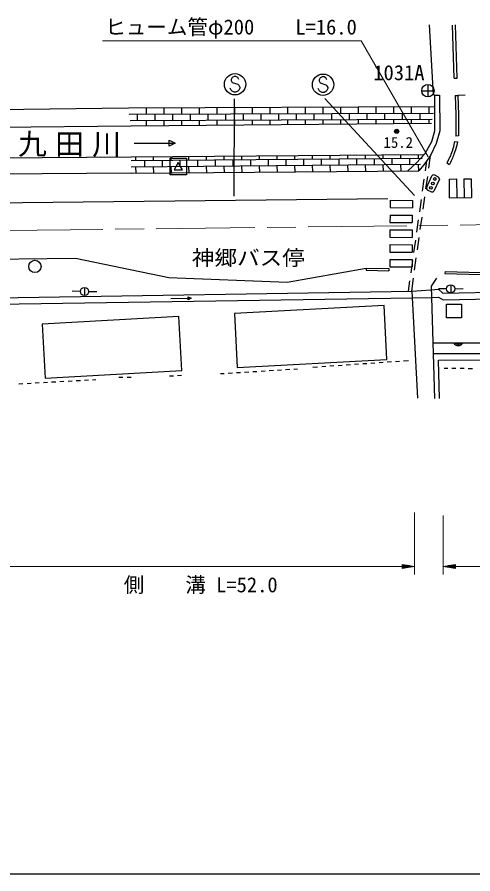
# Model space of a CAD drawing. Units: millimetres, scale not verified. Extents: x 40000 to 680000, y 20000 to 380000.
# Drawn here: x 269318 to 324790, y 205000 to 309172 of the extents above; entities that cross this region are included whole.
import ezdxf
from ezdxf.enums import TextEntityAlignment as Align

# ---------------------------------------------------------------- set-up
doc = ezdxf.new("R2010")
doc.units = ezdxf.units.MM
doc.header["$LTSCALE"] = 1000
doc.linetypes.add('CHAIN', pattern=[18.5, 12, -1.5, 3.5, -1.5])
for name, color, linetype, lineweight in [('M-BGD', 7, 'Continuous', 25), ('M-BMK', 2, 'CHAIN', 13), ('M-BMK-SRVR', 3, 'Continuous', 25), ('M-STR-HTXT', 7, 'Continuous', 13), ('M-STR-STRC', 7, 'Continuous', 25), ('M-STR-STRD', 7, 'Continuous', 25), ('M-TTL-BAND', 7, 'Continuous', 25)]:
    doc.layers.add(name, color=color, linetype=linetype, lineweight=lineweight)
doc.styles.add('ＭＳ ゴシック', font='')
doc.styles.get('ＭＳ ゴシック').set_extended_font_data('MS Gothic')

msp = doc.modelspace()

# ---------------------------------------------------------------- linework, layer by layer
at = {"layer": 'M-BGD'}
for p, q in [((323846, 299690), (322947, 299662)), ((282864, 298120), (237376, 297493)), ((320158, 298249), (282864, 298120)), ((285014, 298127), (285017, 297377)), ((287164, 298135), (287167, 297385)), ((289314, 298142), (289317, 297392)), ((291464, 298149), (291467, 297399)), ((293614, 298157), (293617, 297407)), ((295764, 298164), (295767, 297414)), ((297914, 298172), (297917, 297422)), ((300064, 298179), (300067, 297429)), ((302214, 298187), (302217, 297437)), ((304364, 298194), (304367, 297444)), ((306514, 298201), (306516, 297451)), ((308664, 298209), (308666, 297459)), ((310814, 298216), (310816, 297466)), ((312964, 298224), (312966, 297474)), ((315114, 298231), (315116, 297481)), ((317264, 298239), (317266, 297489)), ((319414, 298246), (319416, 297496)), ((282975, 297370), (320003, 297498)), ((283942, 297373), (283944, 296624)), ((286092, 297381), (286094, 296631)), ((288242, 297388), (288244, 296638)), ((290392, 297396), (290394, 296646)), ((292542, 297403), (292544, 296653)), ((294692, 297411), (294694, 296661)), ((296842, 297418), (296844, 296668)), ((298992, 297425), (298994, 296675)), ((301142, 297433), (301144, 296683)), ((303292, 297440), (303294, 296690)), ((305442, 297448), (305444, 296698)), ((307591, 297455), (307594, 296705)), ((309741, 297463), (309744, 296713)), ((311891, 297470), (311894, 296720)), ((314041, 297477), (314044, 296727)), ((316191, 297485), (316194, 296735)), ((318341, 297492), (318344, 296742)), ((237154, 295509), (283182, 295967)), ((283085, 296621), (319847, 296747)), ((283182, 295967), (319754, 296296)), ((285019, 296627), (285021, 295983)), ((287169, 296635), (287171, 296003)), ((289319, 296642), (289321, 296022)), ((291469, 296649), (291471, 296041)), ((293619, 296657), (293621, 296061)), ((295769, 296664), (295771, 296080)), ((297919, 296672), (297921, 296099)), ((300069, 296679), (300071, 296119)), ((302219, 296687), (302221, 296138)), ((304369, 296694), (304371, 296157)), ((306519, 296701), (306521, 296177)), ((308669, 296709), (308671, 296196)), ((310819, 296716), (310821, 296215)), ((312969, 296724), (312971, 296235)), ((315119, 296731), (315121, 296254)), ((317269, 296739), (317271, 296273)), ((319419, 296746), (319421, 296293)), ((283574, 293841), (288574, 293841)), ((287824, 294216), (288574, 293841)), ((287824, 293466), (287824, 294216)), ((288574, 293841), (287824, 293466)), ((238361, 291838), (283188, 292204)), ((283188, 292204), (318734, 292454)), ((318607, 291995), (283188, 291699)), ((283780, 291704), (283776, 292208)), ((284861, 290963), (284855, 291713)), ((285930, 291722), (285926, 292223)), ((287011, 290981), (287005, 291731)), ((288080, 291740), (288076, 292238)), ((289161, 290999), (289155, 291749)), ((290230, 291758), (290225, 292253)), ((291311, 291017), (291305, 291767)), ((292380, 291776), (292375, 292268)), ((293461, 291035), (293455, 291784)), ((294529, 291793), (294525, 292284)), ((295611, 291052), (295604, 291802)), ((296679, 291811), (296675, 292299)), ((297761, 291070), (297754, 291820)), ((298829, 291829), (298825, 292314)), ((299911, 291088), (299904, 291838)), ((300979, 291847), (300975, 292329)), ((302060, 291106), (302054, 291856)), ((303129, 291865), (303125, 292344)), ((304210, 291124), (304204, 291874)), ((305279, 291883), (305275, 292359)), ((306360, 291142), (306354, 291892)), ((307429, 291901), (307425, 292375)), ((308510, 291160), (308504, 291910)), ((309579, 291919), (309575, 292390)), ((310660, 291178), (310654, 291928)), ((311729, 291937), (311725, 292405)), ((312810, 291196), (312804, 291946)), ((313879, 291955), (313875, 292420)), ((314960, 291214), (314954, 291964)), ((316029, 291973), (316025, 292435)), ((317110, 291232), (317104, 291982)), ((318179, 291991), (318175, 292450)), ((319006, 290469), (319179, 291708)), ((319429, 290789), (319646, 292343)), ((318399, 291243), (283188, 290949)), ((283792, 290204), (283786, 290954)), ((285942, 290222), (285936, 290972)), ((288092, 290240), (288086, 290990)), ((290242, 290258), (290236, 291008)), ((292392, 290276), (292386, 291026)), ((294542, 290294), (294536, 291043)), ((296692, 290311), (296686, 291061)), ((298842, 290329), (298836, 291079)), ((300992, 290347), (300986, 291097)), ((303142, 290365), (303135, 291115)), ((305292, 290383), (305285, 291133)), ((307442, 290401), (307435, 291151)), ((309591, 290419), (309585, 291169)), ((311741, 290437), (311735, 291187)), ((313891, 290455), (313885, 291205)), ((316041, 290473), (316035, 291223)), ((318191, 290491), (318185, 291241)), ((283188, 290199), (238236, 289847)), ((283188, 290199), (318191, 290491)), ((319082, 288314), (319290, 289799)), ((318659, 287993), (318867, 289478)), ((321889, 289490), (322789, 289501)), ((321889, 289490), (321917, 287215)), ((322789, 289501), (322817, 287226)), ((323689, 289512), (324589, 289523)), ((323689, 289512), (323717, 287237)), ((324589, 289523), (324617, 287248)), ((314711, 286907), (314706, 286007)), ((314711, 286907), (317426, 286893)), ((317426, 286893), (317422, 285993)), ((318313, 285517), (318521, 287002)), ((318736, 285838), (318944, 287323)), ((321917, 287215), (324617, 287248)), ((314706, 286007), (317422, 285993)), ((314702, 285107), (314697, 284207)), ((314702, 285107), (317417, 285093)), ((317417, 285093), (317412, 284193)), ((317966, 283041), (318174, 284527)), ((318390, 283362), (318597, 284847)), ((314697, 284207), (317412, 284193)), ((314692, 283307), (314688, 282407)), ((314688, 282407), (317403, 282393)), ((314692, 283307), (317408, 283293)), ((317408, 283293), (317403, 282393)), ((318043, 280886), (318251, 282372)), ((314683, 281507), (314678, 280607)), ((314683, 281507), (317399, 281493)), ((317399, 281493), (317394, 280593)), ((317620, 280565), (317828, 282051)), ((314678, 280607), (317394, 280593)), ((314674, 279707), (314669, 278807)), ((314674, 279707), (317389, 279693)), ((317273, 278089), (317481, 279575)), ((317389, 279693), (317385, 278793)), ((317697, 278410), (317905, 279896)), ((314669, 278807), (317385, 278793)), ((316961, 275860), (317135, 277099)), ((317341, 275866), (317558, 277420)), ((277519, 276310), (277519, 275310)), ((321589, 276132), (320589, 276125)), ((322089, 276636), (322089, 275636)), ((322589, 276143), (323589, 276158)), ((265137, 275025), (317341, 275866)), ((265152, 274225), (317384, 275059)), ((277019, 275828), (276020, 275864)), ((278019, 275813), (279019, 275821)), ((290132, 275179), (290510, 274999)), ((290139, 274804), (290132, 275179)), ((317341, 275866), (319719, 276023)), ((317341, 275866), (318045, 262853)), ((317384, 275059), (319747, 275096)), ((288011, 274955), (290510, 274999)), ((290510, 274999), (290139, 274804)), ((319919, 269561), (339823, 269608)), ((319955, 268256), (339859, 268303)), ((306389, 266692), (306888, 266727)), ((307386, 266762), (307885, 266796)), ((308384, 266831), (308883, 266865)), ((309382, 266900), (309881, 266935)), ((310379, 266969), (310878, 267004)), ((311377, 267038), (311876, 267073)), ((312375, 267107), (312873, 267142)), ((313372, 267177), (313871, 267211)), ((314370, 267246), (314869, 267280)), ((315367, 267315), (315866, 267350)), ((316365, 267384), (316936, 267424)), ((294066, 265826), (294515, 265854)), ((295014, 265885), (295513, 265916)), ((296012, 265947), (296511, 265978)), ((297010, 266009), (297510, 266040)), ((298009, 266071), (298508, 266102)), ((299007, 266133), (299506, 266165)), ((300005, 266196), (300504, 266227)), ((301003, 266258), (301502, 266289)), ((302001, 266320), (302500, 266351)), ((302999, 266382), (303448, 266410)), ((305319, 266618), (305890, 266658)), ((321307, 266500), (321733, 266495)), ((322233, 266488), (322733, 266482)), ((323233, 266476), (323733, 266469)), ((324233, 266463), (324733, 266456)), ((269526, 264588), (270025, 264616)), ((270524, 264644), (271024, 264672)), ((271523, 264700), (272022, 264727)), ((272521, 264755), (273021, 264783)), ((273520, 264811), (274019, 264839)), ((274518, 264867), (275017, 264895)), ((275517, 264923), (276016, 264950)), ((276515, 264978), (277014, 265006)), ((277514, 265034), (278013, 265062)), ((278512, 265090), (278889, 265111)), ((281696, 265384), (282199, 265392)), ((282699, 265401), (283203, 265410)), ((287855, 265540), (288346, 265565)), ((288845, 265592), (289336, 265618))]:
    msp.add_line(p, q, dxfattribs=at)
for points in [[(320177, 299702), (319982, 299711), (319504, 308249)], [(316857, 290480), (317903, 291430), (318982, 292609), (319779, 294036), (320177, 295364), (320177, 299702), (320725, 299688)], [(320725, 299688), (320758, 295339), (320310, 293787), (319646, 292343), (318816, 291215), (318191, 290491)], [(320355, 277414), (319706, 276453), (320121, 262796)], [(319719, 276023), (320601, 276084), (321141, 275609), (344861, 276084), (387151, 276636), (431571, 277406), (434121, 277406)], [(319747, 275096), (320617, 275110), (321174, 274809), (344874, 275285), (387164, 275836), (431411, 276603)], [(320731, 262816), (320590, 267454), (339671, 267499), (356159, 267538), (365590, 267518)]]:
    msp.add_lwpolyline(points, dxfattribs=at)
for points in [[(296117, 266573), (314335, 267560), (313979, 274122), (295761, 273134)], [(321573, 274254), (323421, 274254), (323421, 272591), (321573, 272591)], [(272727, 265254), (289360, 266189), (288990, 272770), (272357, 271834)]]:
    msp.add_lwpolyline(points, close=True, dxfattribs=at)
for centre, radius in [((315516, 295280), 250), ((315516, 295280), 204), ((315516, 295280), 159), ((315516, 295280), 114), ((315516, 295280), 68.2), ((315516, 295280), 22.7), ((271487, 278857), 750), ((277519, 275810), 500), ((322089, 276136), 500)]:
    msp.add_circle(centre, radius, dxfattribs=at)
for radius, start, end in [(650, 208.8711, 331.3998), (488, 220.00379, 320.26711), (325, 254.19308, 286.07782)]:
    msp.add_arc((323016, 269881), radius, start, end, dxfattribs=at)
at = {"layer": 'M-BMK'}
msp.add_line((267763, 283211), (365897, 284412), dxfattribs=at)
at = {"layer": 'M-BMK-SRVR'}
for p, q in [((318559, 300230), (320059, 300230)), ((319309, 300980), (319309, 299480)), ((287929, 290015), (287929, 292015)), ((287929, 292015), (289929, 292015)), ((289929, 292015), (289929, 290015)), ((288929, 291515), (288429, 290615)), ((289429, 290615), (288929, 291515)), ((289929, 290015), (287929, 290015)), ((288429, 290615), (289429, 290615))]:
    msp.add_line(p, q, dxfattribs=at)
msp.add_circle((319309, 300230), 750, dxfattribs=at)
at = {"layer": 'M-STR-HTXT'}
for p, q in [((311179, 306309), (279729, 306309)), ((319359, 292182), (311179, 306309)), ((317673, 248948), (317673, 241383)), ((321189, 248589), (321189, 241383)), ((267149, 242383), (316173, 242383)), ((317673, 242383), (316173, 242633)), ((316173, 242633), (316173, 242133)), ((316473, 242583), (316173, 242583)), ((316173, 242533), (316773, 242533)), ((317073, 242483), (316173, 242483)), ((316173, 242433), (317373, 242433)), ((317673, 242383), (316173, 242133)), ((317673, 242383), (316173, 242383)), ((316173, 242333), (317373, 242333)), ((317073, 242283), (316173, 242283)), ((316173, 242233), (316773, 242233)), ((316473, 242183), (316173, 242183)), ((321189, 242383), (322689, 242633)), ((321189, 242383), (322689, 242133)), ((321189, 242383), (322689, 242383)), ((322689, 242433), (321489, 242433)), ((322689, 242333), (321489, 242333)), ((321789, 242483), (322689, 242483)), ((321789, 242283), (322689, 242283)), ((322689, 242533), (322089, 242533)), ((322689, 242233), (322089, 242233)), ((322389, 242583), (322689, 242583)), ((322389, 242183), (322689, 242183)), ((322689, 242133), (322689, 242633)), ((322689, 242383), (346814, 242383))]:
    msp.add_line(p, q, dxfattribs=at)
at = {"layer": 'M-STR-STRC'}
for p, q in [((295485, 301832), (295367, 301595)), ((295367, 301595), (295367, 301477)), ((295367, 301477), (295485, 301241)), ((295721, 301950), (295485, 301832)), ((295485, 301241), (296194, 301004)), ((295957, 301950), (295721, 301950)), ((296194, 301832), (295957, 301950)), ((296312, 301595), (296194, 301832)), ((306199, 301780), (306081, 301544)), ((306081, 301544), (306081, 301426)), ((306081, 301426), (306199, 301189)), ((306435, 301898), (306199, 301780)), ((306199, 301189), (306908, 300953)), ((306672, 301898), (306435, 301898)), ((306908, 301780), (306672, 301898)), ((307026, 301544), (306908, 301780)), ((295367, 300295), (295248, 300532)), ((295485, 300177), (295367, 300295)), ((295721, 300059), (295485, 300177)), ((295957, 300059), (295721, 300059)), ((296194, 300177), (295957, 300059)), ((296194, 301004), (296312, 300886)), ((296312, 300295), (296194, 300177)), ((296312, 300886), (296430, 300650)), ((296430, 300532), (296312, 300295)), ((296430, 300650), (296430, 300532)), ((306081, 300244), (305963, 300480)), ((306199, 300126), (306081, 300244)), ((306435, 300008), (306199, 300126)), ((306908, 300126), (306672, 300008)), ((306908, 300953), (307026, 300835)), ((307026, 300244), (306908, 300126)), ((307026, 300835), (307144, 300598)), ((307144, 300480), (307026, 300244)), ((307144, 300598), (307144, 300480)), ((295737, 287394), (295788, 299236)), ((306672, 300008), (306435, 300008)), ((317678, 287496), (306759, 299287)), ((319126, 288433), (319807, 289881)), ((320616, 289722), (320073, 289977)), ((320712, 289456), (320032, 288008)), ((319222, 288167), (319766, 287912))]:
    msp.add_line(p, q, dxfattribs=at)
for centre, radius in [((295839, 301004), 1300), ((306554, 300953), 1300), ((320174, 289487), 167), ((319664, 288401), 167), ((319919, 288944), 167)]:
    msp.add_circle(centre, radius, dxfattribs=at)
for centre, radius, start, end in [((320037, 289659), 320, 83.63728, 136.04411), ((320396, 289492), 318, 353.41093, 46.27047), ((319426, 288390), 302, 171.9663, 227.71509), ((319805, 288219), 310, 262.66013, 317.02126)]:
    msp.add_arc(centre, radius, start, end, dxfattribs=at)
at = {"layer": 'M-STR-STRD'}
for p, q in [((322512, 301758), (322309, 308210)), ((322869, 301769), (322666, 308221)), ((322512, 301758), (322869, 301769)), ((322546, 294037), (322910, 294008)), ((321619, 291446), (321935, 291259)), ((311809, 278635), (311804, 278389)), ((311804, 278389), (314541, 278344)), ((311809, 278635), (314545, 278591)), ((314545, 278591), (314541, 278344)), ((321402, 278256), (321394, 278001)), ((321402, 278256), (335848, 277804)), ((321394, 278001), (335840, 277549))]:
    msp.add_line(p, q, dxfattribs=at)
for points in [[(322616, 299658), (322947, 299662), (323057, 297288), (323057, 294721), (322714, 294715)], [(322616, 299658), (322714, 297280), (322714, 294715)], [(67182, 284842), (199484, 285852), (314435, 287129)], [(248880, 279553), (276406, 279851), (287766, 277519), (302178, 276958), (311809, 278635)]]:
    msp.add_lwpolyline(points, dxfattribs=at)
for points in [[(322546, 294037), (322440, 293484), (322398, 293307), (322250, 292855), (322063, 292282), (321947, 292080), (321619, 291446)], [(322910, 294008), (322770, 293397), (322723, 293212), (322555, 292717), (322357, 292130), (322254, 291928), (321935, 291259)]]:
    msp.add_open_spline(points, degree=3, knots=[0, 0, 0, 0, 1, 1, 1, 2, 2, 2, 2], dxfattribs=at)
at = {"layer": 'M-TTL-BAND'}
msp.add_line((40000, 205000), (579000, 205000), dxfattribs=at)

# ---------------------------------------------------------------- texts
at = {"layer": 'M-BGD', "style": 'ＭＳ ゴシック'}
msp.add_text('15.2', height=1320, dxfattribs=at).set_placement((313913, 292882), align=Align.BOTTOM_LEFT)
at = {"layer": 'M-BGD', "style": 'ＭＳ ゴシック', "width": 1.1}
msp.add_text('神郷バス停', height=1833, dxfattribs=at).set_placement((297462, 278441), align=Align.BOTTOM_CENTER)
at = {"layer": 'M-BGD', "insert": (276203, 292147), "char_height": 2566, "attachment_point": 8, "style": 'ＭＳ ゴシック'}
msp.add_mtext('\\T1.29;九田川', dxfattribs=at)
at = {"layer": 'M-BMK-SRVR', "style": 'ＭＳ ゴシック'}
msp.add_text('1031A', height=1833, dxfattribs=at).set_placement((312667, 300956), align=Align.BOTTOM_LEFT)
at = {"layer": 'M-STR-HTXT', "style": 'ＭＳ ゴシック'}
for s, p in [('ヒューム管φ200\u3000\u3000L=16.0', (295354, 306509)), ('側\u3000\u3000溝 L=52.0', (291661, 238683))]:
    msp.add_text(s, height=1833, dxfattribs=at).set_placement(p, align=Align.BOTTOM_CENTER)

doc.saveas('drawing.dxf')
